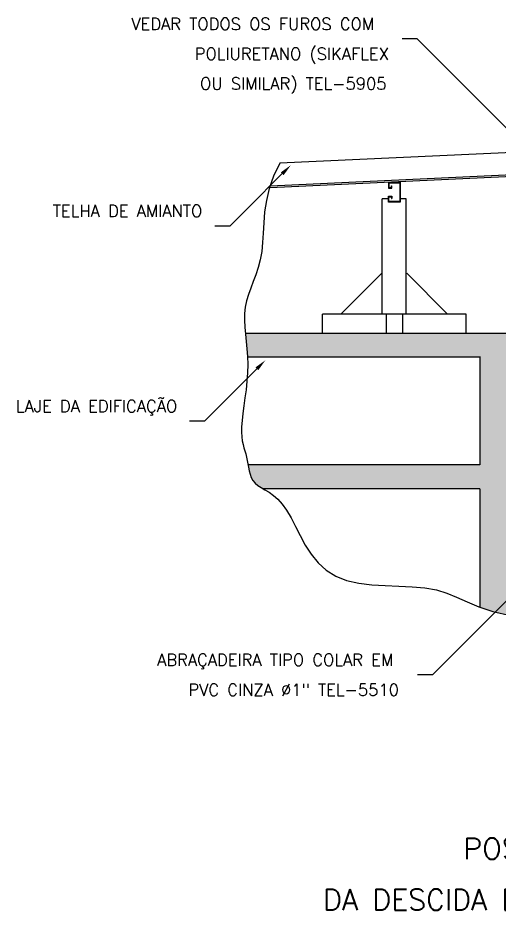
# Model space of a CAD drawing. Header units: millimetres. Extents: x -6506.4 to -6486.9, y -4620.1 to -4603.9.
# Drawn here: x -6506.39 to -6498.34, y -4620.08 to -4605.06 of the extents above; entities that cross this region are included whole.
import ezdxf
from ezdxf.enums import TextEntityAlignment as Align

# ---------------------------------------------------------------- set-up
doc = ezdxf.new("R2010")
doc.units = ezdxf.units.MM
doc.header["$LTSCALE"] = 10
doc.layers.add('Termotécnica', color=7, linetype='Continuous')
doc.styles.add('r140', font='romans.shx')
doc.styles.add('r80', font='romans.shx')

msp = doc.modelspace()

# ---------------------------------------------------------------- hatches: boundary and pattern name
at = {"layer": 'Termotécnica'}
h = msp.add_hatch(dxfattribs=at)
h.set_pattern_fill('CONCRE', color=1, scale=0.6, style=0)
h.set_pattern_definition([(0, (-6504.87026, -4622.7147), (0.6, 0.6), [0.075, -0.525]), (90, (-6504.87026, -4622.7147), (-0.6, 0.6), [0.075, -0.525]), (135, (-6504.79526, -4622.7147), (-0.6, 0), [0.106066, -0.742462]), (0, (-6504.79526, -4622.3772), (0.6, 0.6), [0.075, -0.525]), (45, (-6504.75776, -4622.4147), (0, 0.6), [0.053033, -0.795495, 0]), (135, (-6504.75776, -4622.4147), (-0.6, 0), [0.053033, -0.795495, 0]), (0, (-6504.57026, -4622.2272), (0.6, 0.6), [0.106066, -0.493934]), (45, (-6504.57026, -4622.2272), (0, 0.6), [0.075, -0.773528]), (135, (-6504.4642, -4622.2272), (-0.6, 0), [0.075, -0.773528]), (90, (-6504.45776, -4622.5647), (-0.6, 0.6), [0.075, -0.525]), (45, (-6504.45776, -4622.5647), (0, 0.6), [0.053033, -0.795495, 0]), (135, (-6504.42026, -4622.5272), (-0.6, 0), [0.053033, -0.795495, 0]), (0, (-6504.79526, -4622.5647), (0.6, 0.6), [0.0375, -0.5025]), (0, (-6504.34526, -4622.4147), (0.6, 0.6), [0.0375, -0.5025]), (90, (-6504.53276, -4622.3397), (-0.6, 0.6), [0.0375, -0.5025]), (135, (-6504.45776, -4622.6772), (-0.6, 0), [0.053033, -0.795495, 0]), (135, (-6504.72026, -4622.2647), (-0.6, 0), [0.053033, -0.795495, 0]), (45, (-6504.589, -4622.51783), (0, 0.6), [0.053033, -0.795495, 0]), (90, (-6504.664, -4622.6397), (-0.6, 0.6), [0.009375, -0.590625]), (90, (-6504.6359, -4622.3866), (-0.6, 0.6), [0.009375, -0.590625]), (90, (-6504.35464, -4622.28345), (-0.6, 0.6), [0.009375, -0.590625]), (90, (-6504.34526, -4622.6022), (-0.6, 0.6), [0.009375, -0.590625])])
h.paths.add_polyline_path([(-6492.501, -4610.735), (-6492.501, -4612.535), (-6497.736, -4612.535), (-6497.736, -4612.935), (-6492.101, -4612.935), (-6492.101, -4607.002), (-6492.501, -4607.002), (-6492.501, -4610.335), (-6497.736, -4610.335), (-6497.736, -4610.735)])
h.paths.add_polyline_path([(-6497.833, -4610.735), (-6497.833, -4610.335), (-6502.59, -4610.335), (-6502.589, -4610.347), (-6502.575, -4610.469), (-6502.562, -4610.594), (-6502.553, -4610.723), (-6502.552, -4610.735), (-6498.664, -4610.735), (-6498.664, -4612.535), (-6502.545, -4612.535), (-6502.538, -4612.576), (-6502.526, -4612.634), (-6502.51, -4612.691), (-6502.49, -4612.745), (-6502.462, -4612.795), (-6502.425, -4612.84), (-6502.379, -4612.879), (-6502.324, -4612.915), (-6502.289, -4612.935), (-6498.664, -4612.935), (-6498.664, -4614.916), (-6498.447, -4614.988), (-6498.155, -4615.055), (-6497.864, -4615.096), (-6497.864, -4612.935), (-6497.833, -4612.935), (-6497.833, -4612.535), (-6497.864, -4612.535), (-6497.864, -4610.735)])

# ---------------------------------------------------------------- linework, layer by layer
at = {"layer": 'Termotécnica', "color": 2}
for p, q in [((-6499.716, -4605.408), (-6499.966, -4605.408)), ((-6499.716, -4605.408), (-6498.038, -4607.087)), ((-6492.586, -4607.053), (-6502.011, -4607.49)), ((-6492.501, -4607.45), (-6502.176, -4607.898)), ((-6492.502, -4607.423), (-6502.168, -4607.871)), ((-6502.538, -4608.23), (-6501.971, -4607.663)), ((-6500.196, -4607.806), (-6499.996, -4607.806)), ((-6500.196, -4607.806), (-6500.196, -4607.906)), ((-6500.186, -4607.816), (-6500.006, -4607.816)), ((-6500.186, -4607.816), (-6500.186, -4607.896)), ((-6500.006, -4607.816), (-6500.006, -4608.13)), ((-6499.996, -4607.806), (-6499.996, -4608.14)), ((-6500.196, -4607.906), (-6500.136, -4607.906)), ((-6500.186, -4607.896), (-6500.146, -4607.896)), ((-6500.146, -4607.896), (-6500.146, -4607.866)), ((-6500.146, -4607.866), (-6500.136, -4607.866)), ((-6500.136, -4607.906), (-6500.136, -4607.866)), ((-6500.196, -4608.082), (-6500.301, -4608.082)), ((-6500.301, -4610.015), (-6500.301, -4608.082)), ((-6500.196, -4608.14), (-6500.196, -4608.04)), ((-6500.196, -4608.04), (-6500.136, -4608.04)), ((-6499.996, -4608.14), (-6500.196, -4608.14)), ((-6500.186, -4608.05), (-6500.146, -4608.05)), ((-6500.186, -4608.13), (-6500.186, -4608.05)), ((-6500.006, -4608.13), (-6500.186, -4608.13)), ((-6500.146, -4608.05), (-6500.146, -4608.08)), ((-6500.146, -4608.08), (-6500.136, -4608.08)), ((-6500.136, -4608.04), (-6500.136, -4608.08)), ((-6499.901, -4608.082), (-6499.996, -4608.082)), ((-6499.901, -4610.015), (-6499.901, -4608.082)), ((-6502.848, -4608.54), (-6502.538, -4608.23)), ((-6502.848, -4608.54), (-6503.098, -4608.54)), ((-6500.989, -4610.015), (-6500.307, -4609.329)), ((-6499.204, -4610.015), (-6499.886, -4609.329)), ((-6501.301, -4610.335), (-6501.301, -4610.015)), ((-6498.892, -4610.015), (-6501.301, -4610.015)), ((-6500.232, -4610.015), (-6500.232, -4610.335)), ((-6499.961, -4610.015), (-6499.961, -4610.335)), ((-6498.892, -4610.335), (-6498.892, -4610.015)), ((-6502.963, -4611.494), (-6502.396, -4610.927)), ((-6503.273, -4611.804), (-6502.963, -4611.494)), ((-6503.273, -4611.804), (-6503.523, -4611.804)), ((-6499.457, -4616.049), (-6498.024, -4614.615)), ((-6499.457, -4616.049), (-6499.707, -4616.049))]:
    msp.add_line(p, q, dxfattribs=at)
at = {"layer": 'Termotécnica', "color": 3}
for p, q in [((-6492.501, -4610.335), (-6502.59, -4610.335)), ((-6498.657, -4610.735), (-6502.552, -4610.735)), ((-6498.664, -4610.735), (-6498.664, -4612.535)), ((-6498.664, -4612.535), (-6502.545, -4612.535)), ((-6498.664, -4612.935), (-6502.289, -4612.935)), ((-6498.664, -4612.935), (-6498.664, -4614.916))]:
    msp.add_line(p, q, dxfattribs=at)
at = {"layer": 'Termotécnica', "color": 1, "flags": 128}
msp.add_lwpolyline([(-6502.011, -4607.49), (-6502.117, -4607.706), (-6502.19, -4607.914), (-6502.238, -4608.113), (-6502.267, -4608.304), (-6502.282, -4608.485), (-6502.291, -4608.656), (-6502.3, -4608.817), (-6502.314, -4608.966), (-6502.34, -4609.104), (-6502.374, -4609.233), (-6502.414, -4609.353), (-6502.457, -4609.467), (-6502.499, -4609.577), (-6502.539, -4609.684), (-6502.571, -4609.789), (-6502.594, -4609.895), (-6502.605, -4610.004), (-6502.606, -4610.115), (-6502.6, -4610.23), (-6502.589, -4610.347), (-6502.575, -4610.469), (-6502.562, -4610.594), (-6502.553, -4610.723), (-6502.549, -4610.857), (-6502.553, -4610.996), (-6502.563, -4611.137), (-6502.578, -4611.278), (-6502.596, -4611.416), (-6502.614, -4611.55), (-6502.631, -4611.676), (-6502.645, -4611.793), (-6502.653, -4611.897), (-6502.654, -4611.988), (-6502.65, -4612.066), (-6502.64, -4612.134), (-6502.628, -4612.195), (-6502.613, -4612.25), (-6502.597, -4612.301), (-6502.582, -4612.352), (-6502.568, -4612.404), (-6502.557, -4612.46), (-6502.548, -4612.517), (-6502.538, -4612.576), (-6502.526, -4612.634), (-6502.51, -4612.691), (-6502.49, -4612.745), (-6502.462, -4612.795), (-6502.425, -4612.84), (-6502.379, -4612.879), (-6502.324, -4612.915), (-6502.261, -4612.952), (-6502.193, -4612.994), (-6502.121, -4613.046), (-6502.047, -4613.11), (-6501.972, -4613.192), (-6501.898, -4613.295), (-6501.825, -4613.421), (-6501.752, -4613.564), (-6501.673, -4613.719), (-6501.586, -4613.877), (-6501.486, -4614.031), (-6501.371, -4614.174), (-6501.236, -4614.3), (-6501.078, -4614.4), (-6500.895, -4614.47), (-6500.691, -4614.515), (-6500.474, -4614.541), (-6500.248, -4614.555), (-6500.021, -4614.564), (-6499.798, -4614.574), (-6499.587, -4614.593), (-6499.393, -4614.627), (-6499.219, -4614.681), (-6499.054, -4614.75), (-6498.88, -4614.829), (-6498.683, -4614.91), (-6498.447, -4614.988), (-6498.155, -4615.055)], dxfattribs=at)
at = {"layer": 'Termotécnica', "color": 2}
for points in [[(-6501.995, -4607.64), (-6501.948, -4607.687), (-6501.829, -4607.522)], [(-6502.419, -4610.903), (-6502.372, -4610.95), (-6502.254, -4610.785)]]:
    msp.add_solid(points, dxfattribs=at)

# ---------------------------------------------------------------- texts
at = {"layer": 'Termotécnica', "color": 2, "style": 'r80'}
for s, p in [('VEDAR TODOS OS FUROS COM', (-6504.497, -4605.158)), ('POLIURETANO (SIKAFLEX ', (-6503.436, -4605.659)), ('OU SIMILAR) TEL-5905', (-6503.347, -4606.156)), ('TELHA DE AMIANTO', (-6505.813, -4608.287)), ('LAJE DA EDIFICAÇÃO', (-6506.429, -4611.554)), ('ABRAÇADEIRA TIPO COLAR EM ', (-6504.066, -4615.798)), ('PVC CINZA %%c1" TEL-5510', (-6503.543, -4616.299))]:
    msp.add_text(s, height=0.2, dxfattribs=at).set_placement(p, align=Align.MIDDLE_LEFT)
at = {"layer": 'Termotécnica', "color": 5, "style": 'r140'}
for s, p in [(' POSICIONAMENTO', (-6497.075, -4619.238)), ('DA DESCIDA EM LAJES EM BALANÇO', (-6497.075, -4620.089))]:
    msp.add_text(s, height=0.35, dxfattribs=at).set_placement(p, align=Align.BOTTOM_CENTER)

doc.saveas('drawing.dxf')
